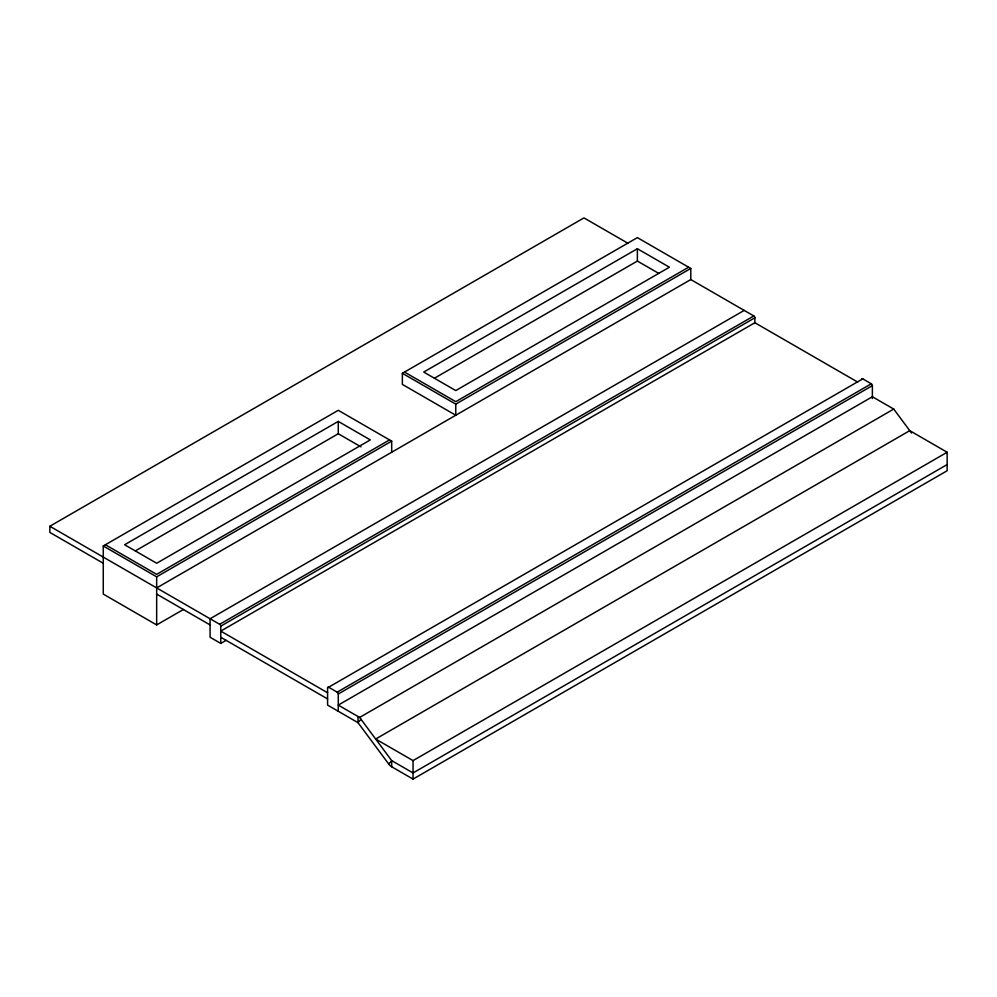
<?xml version="1.0" encoding="UTF-8"?>
<svg xmlns="http://www.w3.org/2000/svg" width="997" height="997" viewBox="0 0 997 997"><rect width="100%" height="100%" fill="white"/><g stroke="black" fill="none" stroke-linecap="round" stroke-linejoin="round"><path stroke-width="1.5" d="M360.976 719.248L358.01 722.675L388.718 764.026A7.552 4.362 60 0 0 391.684 766.78L413.045 779.106L947.15 470.746L947.15 452.252L909.763 430.654L375.657 739.026L413.045 760.611L947.15 452.252M388.718 764.026L391.684 760.611L359.63 717.441L338.27 705.103L872.375 396.744L893.736 409.069L911.545 433.059M103.264 563.255L49.85 532.423L49.85 526.254L583.955 217.894L628.023 243.33M183.535 609.429L156.666 624.932L103.264 594.087L103.264 545.982L338.27 410.303L391.684 441.148L391.684 452.239M690.784 268.455L455.766 404.134L455.766 415.238L402.364 384.406L402.364 373.302L637.37 237.622L690.784 268.455L690.784 279.559L156.666 587.931M338.27 421.407L124.625 544.748L156.666 563.255L370.311 439.914L338.27 421.407L338.27 433.745L135.38 550.88M637.37 248.727L423.725 372.068L455.766 390.575L669.411 267.221L637.37 248.727L637.37 261.064L434.48 378.199M389.54 439.914L156.666 574.359L105.395 544.748M688.64 267.221L455.766 401.679L404.495 372.068M103.264 545.982L156.666 576.827L391.684 441.148M744.186 310.403L210.08 618.763L210.08 637.27L220.761 643.426L226.157 640.311M49.85 526.254L219.701 624.309L753.807 315.949A1.508 0.872 60 0 1 754.866 317.794L754.866 323.551M220.761 643.426L220.761 626.166L754.866 317.794M358.01 716.507L358.01 722.675L327.589 705.103L327.589 687.83L862.766 378.86L871.303 383.783A1.508 0.872 60 0 1 872.375 385.64L872.375 398.588M327.589 687.83A1.508 0.872 60 0 1 328.649 687.22L337.198 692.155L871.303 383.783M338.27 711.272L338.27 693.999L872.375 385.64M359.63 717.441L893.736 409.069M947.15 464.577L413.045 772.949L391.684 760.611L391.684 766.78M690.784 279.559L753.807 315.949M857.682 382.088L754.866 322.729L220.761 631.101L327.589 692.765M637.37 261.064L658.73 273.39M402.364 373.302L455.766 404.134M338.27 433.745L360.964 446.843M156.666 594.087L210.08 624.932M220.761 637.257L327.589 698.934M413.045 760.611L413.045 779.106M156.666 576.827L156.666 624.932M219.701 624.309A1.508 0.872 60 0 1 220.761 626.166M337.198 692.155A1.508 0.872 60 0 1 338.27 693.999M861.695 379.471A1.508 0.872 60 0 1 862.766 378.86"/></g></svg>
